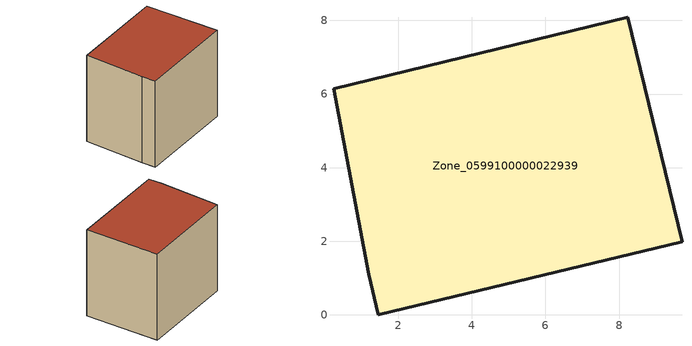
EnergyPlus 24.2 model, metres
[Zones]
Zone_0599100000022939
 floor ground (C_G): 1.19,1.11 0.24,6.14 8.24,8.09 9.71,1.99 1.46,0 z0
 wall outside (C_F): 1.46,0 9.71,1.99 8.24,8.09 0.24,6.14 1.19,1.11 1.46,0 z0:7.55
 roof outside (C_R): 1.19,1.11 1.46,0 9.71,1.99 8.24,8.09 0.24,6.14 z7.55
[BUILDING]
Pand.0599100000022939: North Axis=0; Terrain=City; Loads Convergence Tolerance Value=0.04; Temperature Convergence Tolerance Value=0.4; Solar Distribution=FullExterior; Maximum Number of Warmup Days=25; Minimum Number of Warmup Days=1
[Site:Location]
Rotterdam.The.Hague.AP_ZH_NLD Design_Conditions: Latitude=51.96; Longitude=4.45; Time Zone=1; Elevation=-4.5
[SITE:GROUNDTEMPERATURE:BUILDINGSURFACE]
18, 18, 18, 18, 18, 18, 18, 18, 18, 18, 18, 18
[MATERIAL] Thermal Absorptance=0.9; Solar Absorptance=0.7; Visible Absorptance=0.7
Name | Roughness | Thickness | Conductivity | Density | Specific Heat
G.TC.1965-1974 | MediumSmooth | 0.15 | 0.882353 | 540 | 1210
F.TC.1965-1974 | Rough | 0.3 | 0.697674 | 1920 | 840
R.TC.1965-1974 | MediumRough | 0.2 | 0.232558 | 1500 | 1000
[CONSTRUCTION]
C_G: G.TC.1965-1974
C_F: F.TC.1965-1974
C_R: R.TC.1965-1974
[ZONE]
Zone_0599100000022939: Type=1; Multiplier=1; Ceiling Height=Autocalculate; Volume=Autocalculate; Floor Area=autocalculate; Part of Total Floor Area=Yes
[ZONEINFILTRATION:DESIGNFLOWRATE]
Infil_Zone_0599100000022939: Zone or ZoneList or Space or SpaceList=Zone_0599100000022939; Schedule=AlwaysOn; Design Flow Rate Calculation Method=Flow/Area; Flow Rate per Floor Area=0.003; Constant Term Coefficient=1; Temperature Term Coefficient=0; Velocity Term Coefficient=0; Velocity Squared Term Coefficient=0
[HVACTEMPLATE:ZONE:IDEALLOADSAIRSYSTEM]
Zone_0599100000022939: Maximum Heating Supply Air Temperature=50; Minimum Cooling Supply Air Temperature=13; Maximum Heating Supply Air Humidity Ratio=0.0156; Minimum Cooling Supply Air Humidity Ratio=0.0077; Heating Limit=NoLimit; Cooling Limit=NoLimit; Dehumidification Control Type=ConstantSensibleHeatRatio; Cooling Sensible Heat Ratio=0.7; Dehumidification Setpoint=60; Humidification Control Type=None; Humidification Setpoint=30; Outdoor Air Method=None; Outdoor Air Flow Rate per Person=0.00944; Outdoor Air Flow Rate per Zone Floor Area=0; Outdoor Air Flow Rate per Zone=0; Demand Controlled Ventilation Type=None; Outdoor Air Economizer Type=NoEconomizer; Heat Recovery Type=None; Sensible Heat Recovery Effectiveness=0.7; Latent Heat Recovery Effectiveness=0.65
[ZONECONTROL:THERMOSTAT]
ThermostatControl_Zone_0599100000022939: Zone or ZoneList=Zone_0599100000022939; Control Type Schedule=DualSetpointControlType; Control 1=Thermostat_Zone_0599100000022939; Temperature Difference Between Cutout And Setpoint=0
[THERMOSTATSETPOINT:DUALSETPOINT]
Thermostat_Zone_0599100000022939: Heating Setpoint Temperature Schedule=HeatingSetpoint_Zone_0599100000022939; Cooling Setpoint Temperature Schedule=CoolingSetpoint_Zone_0599100000022939
[SCHEDULE:COMPACT]
HeatingSetpoint_Zone_0599100000022939: Through: 12/31, For: AllDays, Until: 24:00, 21
CoolingSetpoint_Zone_0599100000022939: Through: 12/31, For: AllDays, Until: 24:00, 24
DualSetpointControlType: Through: 12/31, For: AllDays, Until: 24:00, 4
AlwaysOn: Through: 12/31, For: AllDays, Until: 24:00, 1
